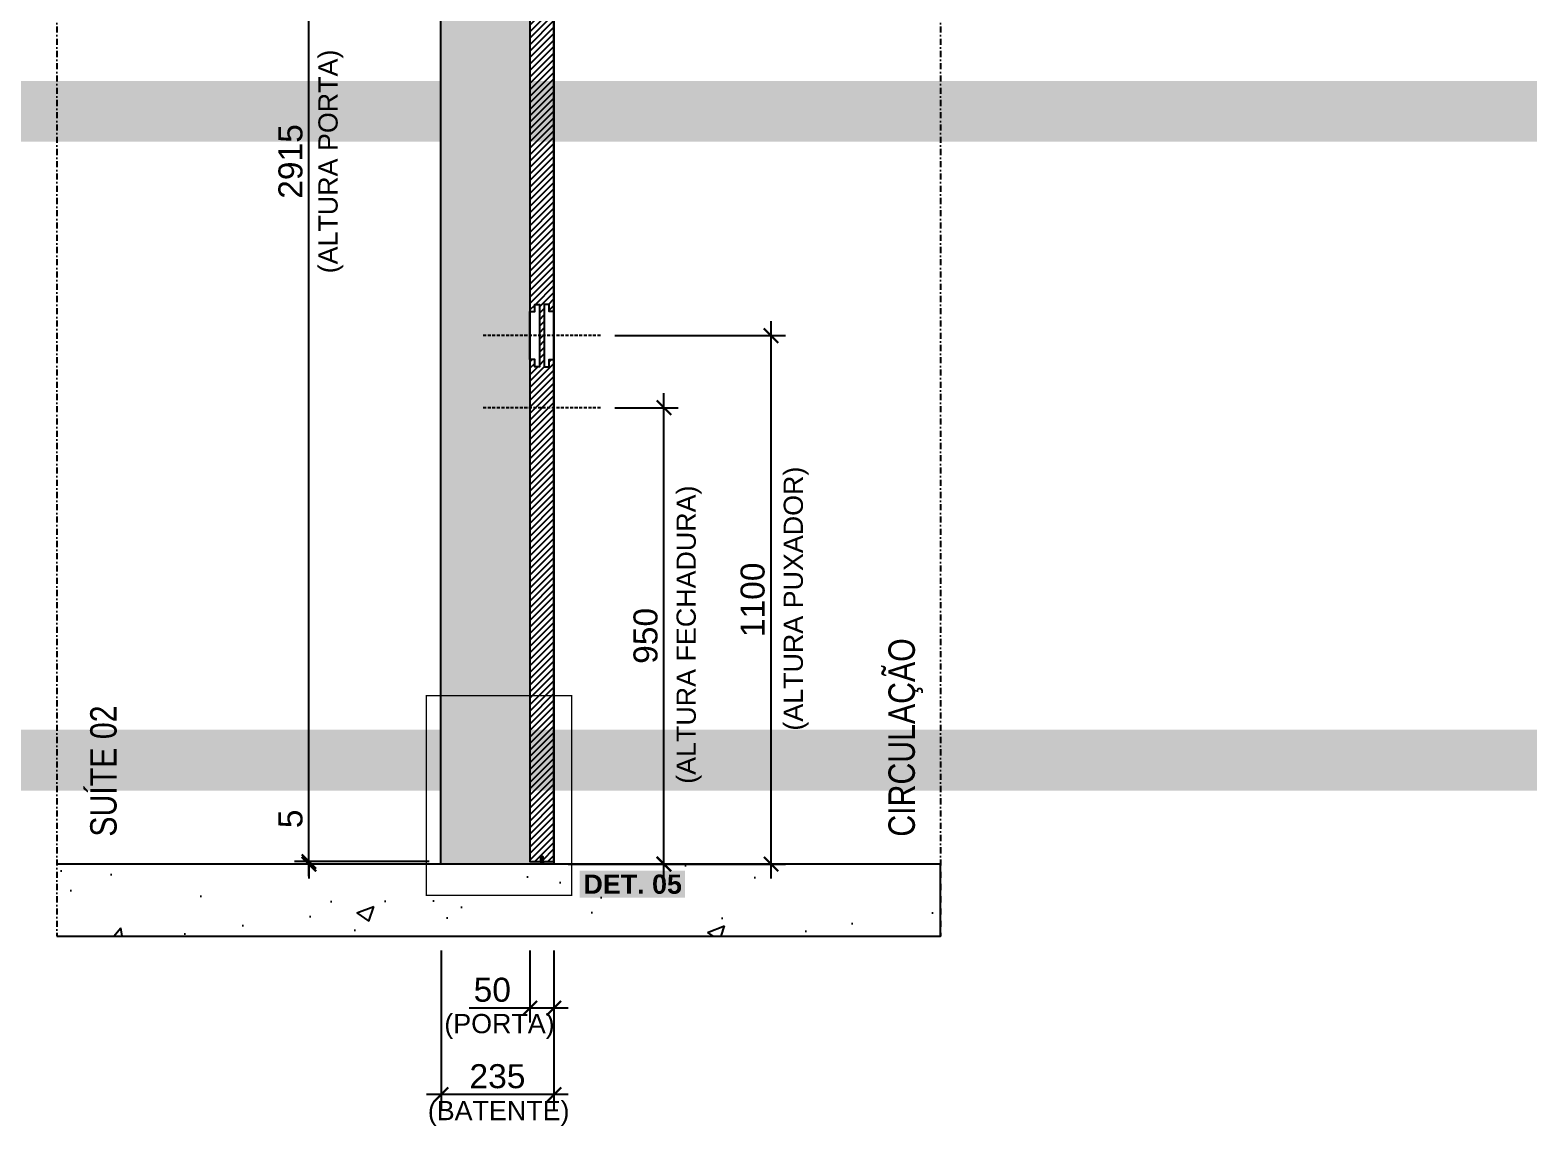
# Model space of a CAD drawing. Header units: millimetres. Extents: x -63251 to 507826, y 5339 to 217512.
# Drawn here: x 86052 to 89171, y 105675 to 107982 of the extents above; entities that cross this region are included whole.
import ezdxf
from ezdxf import colors
from ezdxf.entities.mleader import LeaderData, LeaderLine
from ezdxf.math import Vec2, Vec3

# ---------------------------------------------------------------- set-up
doc = ezdxf.new("R2010")
doc.units = ezdxf.units.MM
doc.header["$PDMODE"] = 3
doc.linetypes.add('TRAÇO 1-1', pattern=[9.525, 6.35, -3.175])
doc.linetypes.add('TRAÇO E PONTO 1-1', pattern=[25.4, 12.7, -6.35, 0, -6.35])
for name, color, linetype in [('_COMENTÁRIOS ARQ', 30, 'Continuous'), ('COTAS', 9, 'Continuous'), ('DETALHE', 10, 'Continuous'), ('FERRAGEM', 3, 'Continuous'), ('HACHURA', 21, 'Continuous'), ('MARCENARIA', 4, 'Continuous'), ('MARCENARIA . M', 4, 'Continuous'), ('PAREDE', 94, 'Continuous'), ('PROJEÇÃO', 8, 'Continuous'), ('TEXTO', 105, 'Continuous'), ('TEXTO TRAÇO PONTO', 105, 'TRAÇO E PONTO 1-1')]:
    doc.layers.add(name, color=color, linetype=linetype)
doc.styles.add('1-1', font='arial.ttf', dxfattribs={"height": 0.2})
doc.styles.add('PADRÃO', font='arial.ttf')
doc.styles.add('TITULO', font='swissck.ttf')
doc.dimstyles.new('1-20', dxfattribs={"dimscale": 20, "dimtxt": 2.5, "dimasz": 1.5, "dimexe": 1.5, "dimexo": 1.5, "dimtad": 1, "dimtxsty": 'PADRÃO', "dimblk": 'ARCHTICK', "dimcen": 2.5, "dimdle": 1.5, "dimclrd": 9, "dimclre": 9, "dimclrt": 6, "dimadec": 0, "dimazin": 0, "dimtfac": 1, "dimtmove": 0, "dimatfit": 3, "dimfxl": 1.25, "dimlwd": -1, "dimlwe": -1, "dimarcsym": 0})

# ---------------------------------------------------------------- blocks, each defined once
blk = doc.blocks.new('_ArchTick')
at = {"color": 0, "linetype": 'ByBlock', "const_width": 0.15}
blk.add_lwpolyline([(-0.5, -0.5), (0.5, 0.5)], dxfattribs=at)
blk = doc.blocks.new('*D1602')
at = {"layer": 'Defpoints', "color": 0, "transparency": 16777216}
for p in [(87240.1, 107345.7), (87595, 107345.7), (87372, 106245.7)]:
    blk.add_point(p, dxfattribs=at)
at = {"layer": 'PAREDE', "color": 9, "transparency": 16777216}
for p, q in [((87595, 106215.7), (87595, 107375.7)), ((87270.1, 107345.7), (87625, 107345.7)), ((87402, 106245.7), (87625, 106245.7))]:
    blk.add_line(p, q, dxfattribs=at)
at = {"layer": 'PAREDE', "color": 9, "transparency": 16777216, "xscale": 30, "yscale": 30, "zscale": 30}
for p, rotation in [((87595, 107345.7), 90), ((87595, 106245.7), 270)]:
    blk.add_blockref('_ArchTick', p, dxfattribs=dict(at, rotation=rotation))
at = {"layer": 'PAREDE', "color": 6, "transparency": 16777216, "insert": (87556.9, 106795.7), "char_height": 50, "attachment_point": 5, "rotation": 90, "style": 'PADRÃO'}
blk.add_mtext('1100', dxfattribs=at)
blk = doc.blocks.new('*D1603')
at = {"layer": 'Defpoints', "color": 0, "transparency": 16777216}
for p in [(87240.1, 107195.7), (87372, 107195.7), (87143, 106245.7)]:
    blk.add_point(p, dxfattribs=at)
at = {"layer": 'PAREDE', "color": 9, "transparency": 16777216}
for p, q in [((87372, 106215.7), (87372, 107225.7)), ((87270.1, 107195.7), (87402, 107195.7)), ((87173, 106245.7), (87402, 106245.7))]:
    blk.add_line(p, q, dxfattribs=at)
at = {"layer": 'PAREDE', "color": 9, "transparency": 16777216, "xscale": 30, "yscale": 30, "zscale": 30}
for p, rotation in [((87372, 107195.7), 90), ((87372, 106245.7), 270)]:
    blk.add_blockref('_ArchTick', p, dxfattribs=dict(at, rotation=rotation))
at = {"layer": 'PAREDE', "color": 6, "transparency": 16777216, "insert": (87333.9, 106720.7), "char_height": 50, "attachment_point": 5, "rotation": 90, "style": 'PADRÃO'}
blk.add_mtext('950', dxfattribs=at)
blk = doc.blocks.new('*D1604')
at = {"layer": 'Defpoints', "color": 0, "transparency": 16777216}
for p in [(86633, 109165.7), (86913, 109165.7), (86913, 106250.7)]:
    blk.add_point(p, dxfattribs=at)
at = {"layer": 'MARCENARIA . M', "color": 9, "transparency": 16777216}
for p, q in [((86633, 106220.7), (86633, 109195.7)), ((86883, 109165.7), (86603, 109165.7)), ((86883, 106250.7), (86603, 106250.7))]:
    blk.add_line(p, q, dxfattribs=at)
at = {"layer": 'MARCENARIA . M', "color": 9, "transparency": 16777216, "xscale": 30, "yscale": 30, "zscale": 30}
for p, rotation in [((86633, 109165.7), 90), ((86633, 106250.7), 270)]:
    blk.add_blockref('_ArchTick', p, dxfattribs=dict(at, rotation=rotation))
at = {"layer": 'MARCENARIA . M', "color": 6, "transparency": 16777216, "insert": (86594.9, 107708.2), "char_height": 50, "attachment_point": 5, "rotation": 90, "style": 'PADRÃO'}
blk.add_mtext('2915', dxfattribs=at)
blk = doc.blocks.new('*D1606')
at = {"layer": 'Defpoints', "color": 0, "transparency": 16777216}
for p in [(86633, 106250.7), (86913, 106250.7), (86913, 106245.7)]:
    blk.add_point(p, dxfattribs=at)
at = {"layer": 'MARCENARIA . M', "color": 9, "transparency": 16777216}
for p, q in [((86633, 106250.7), (86633, 106368.9)), ((86883, 106250.7), (86603, 106250.7)), ((86883, 106245.7), (86603, 106245.7)), ((86633, 106245.7), (86633, 106250.7)), ((86633, 106245.7), (86633, 106215.7))]:
    blk.add_line(p, q, dxfattribs=at)
at = {"layer": 'MARCENARIA . M', "color": 9, "transparency": 16777216, "xscale": 30, "yscale": 30, "zscale": 30}
for p, rotation in [((86633, 106250.7), 270), ((86633, 106245.7), 90)]:
    blk.add_blockref('_ArchTick', p, dxfattribs=dict(at, rotation=rotation))
at = {"layer": 'MARCENARIA . M', "color": 6, "transparency": 16777216, "insert": (86595, 106339.8), "char_height": 50, "attachment_point": 5, "rotation": 90, "style": 'PADRÃO'}
blk.add_mtext('5', dxfattribs=at)
blk = doc.blocks.new('*D1607')
at = {"layer": 'Defpoints', "color": 0, "transparency": 16777216}
for p in [(87093, 106095.7), (87143, 106095.7), (87093, 105945.7)]:
    blk.add_point(p, dxfattribs=at)
at = {"layer": 'PAREDE', "color": 9, "transparency": 16777216}
for p, q in [((87093, 106065.7), (87093, 105915.7)), ((87143, 106065.7), (87143, 105915.7)), ((87093, 105945.7), (86966.5, 105945.7)), ((87173, 105945.7), (87093, 105945.7))]:
    blk.add_line(p, q, dxfattribs=at)
at = {"layer": 'PAREDE', "color": 9, "transparency": 16777216, "xscale": 30, "yscale": 30, "zscale": 30, "rotation": 180}
blk.add_blockref('_ArchTick', (87093, 105945.7), dxfattribs=at)
at = {"layer": 'PAREDE', "color": 9, "transparency": 16777216, "xscale": 30, "yscale": 30, "zscale": 30}
blk.add_blockref('_ArchTick', (87143, 105945.7), dxfattribs=at)
at = {"layer": 'PAREDE', "color": 6, "transparency": 16777216, "insert": (87014.7, 105983.8), "char_height": 50, "attachment_point": 5, "style": 'PADRÃO'}
blk.add_mtext('50', dxfattribs=at)
blk = doc.blocks.new('*D1608')
at = {"layer": 'Defpoints', "color": 0, "transparency": 16777216}
for p in [(86908, 106095.7), (87143, 105945.7), (86908, 105765.7)]:
    blk.add_point(p, dxfattribs=at)
at = {"layer": 'PAREDE', "color": 9, "transparency": 16777216}
for p, q in [((86908, 106065.7), (86908, 105735.7)), ((87143, 105915.7), (87143, 105735.7)), ((87173, 105765.7), (86878, 105765.7))]:
    blk.add_line(p, q, dxfattribs=at)
at = {"layer": 'PAREDE', "color": 9, "transparency": 16777216, "xscale": 30, "yscale": 30, "zscale": 30, "rotation": 180}
blk.add_blockref('_ArchTick', (86908, 105765.7), dxfattribs=at)
at = {"layer": 'PAREDE', "color": 9, "transparency": 16777216, "xscale": 30, "yscale": 30, "zscale": 30}
blk.add_blockref('_ArchTick', (87143, 105765.7), dxfattribs=at)
at = {"layer": 'PAREDE', "color": 6, "transparency": 16777216, "insert": (87025.5, 105803.8), "char_height": 50, "attachment_point": 5, "style": 'PADRÃO'}
blk.add_mtext('235', dxfattribs=at)
blk = doc.blocks.new('ESCOVA DE VEDAÇÃO')
at = {"layer": 'FERRAGEM'}
blk.add_lwpolyline([(-1.5, -4), (1.5, -4), (2, -0.5, 0.25), (-2, -0.5)], format="xyb", close=True, dxfattribs=at)
at = {"layer": 'FERRAGEM', "color": 8}
for points in [[(-1, -4), (-3, -16)], [(-0.8, -4), (-2.3, -16)], [(-0.6, -4), (-1.6, -16)], [(-0.3, -4), (-1, -16)], [(-0.2, -4), (-0.4, -16)], [(0.1, -4), (0.3, -16)], [(0.3, -4), (1, -16)], [(0.6, -4), (1.6, -16)], [(0.8, -4), (2.3, -16)], [(1, -4), (3, -16)]]:
    blk.add_lwpolyline(points, dxfattribs=at)

msp = doc.modelspace()

# ---------------------------------------------------------------- hatches: boundary and pattern name
at = {"layer": 'HACHURA', "true_color": 0xba9673}
h = msp.add_hatch(color=33, dxfattribs=at)
h.dxf.hatch_style = 1
h.paths.add_polyline_path([(87142.956, 109193.234), (86907.956, 109193.234), (86907.956, 109183.234), (87119.456, 109183.234), (87119.456, 109189.734), (87142.956, 109189.734)])
h.paths.add_polyline_path([(87142.956, 106245.734), (86907.956, 106245.734), (86907.956, 109170.734), (87142.956, 109170.734), (87142.956, 109165.734), (87092.956, 109165.734), (87092.956, 106250.734), (87142.956, 106250.734)])
at = {"layer": 'HACHURA'}
h = msp.add_hatch(dxfattribs=at)
h.set_pattern_fill('AR-CONC', color=21, scale=2)
h.set_pattern_definition([(50, (43054, 83543.6), (364.3693, -31.8782), [38.1, -419.1]), (355, (43054, 83543.6), (-70.4868, 382.1137), [30.48, -335.2812]), (100.45144, (43084.36, 83540.95), (293.8825, 350.2355), [32.38, -356.1805]), (46.1842, (43054, 83645.2), (542.158, -84.0847), [57.15, -628.65]), (96.6356, (43099.17, 83638.2), (474.808, 494.852), [48.57, -534.271]), (351.1842, (43054, 83645.2), (474.808, 494.852), [45.72, -502.9195]), (21, (43104.8, 83619.8), (303.2288, -204.5304), [38.1, -419.1]), (326, (43104.8, 83619.8), (123.604, 368.376), [30.48, -335.28]), (71.45144, (43130.06, 83602.76), (426.8328, 163.8455), [32.38, -356.18]), (37.5, (43054, 83543.6), (6.1772, 169.11008), [0, -331.216, 0, -340.36, 0, -336.55]), (7.5, (43054, 83543.6), (133.6393, 200.36115), [0, -194.056, 0, -323.596, 0, -128.27]), (327.5, (42940.71, 83543.6), (271.1812, -11.4575), [0, -127, 0, -396.24, 0, -525.78]), (317.5, (42889.9, 83543.6), (296.2584, 50.853), [0, -165.1, 0, -263.144, 0, -373.38])])
h.paths.add_polyline_path([(86107.962, 106245.734), (86107.962, 106095.734), (87949.95, 106095.734), (87949.95, 106245.734)])
at = {"layer": 'PROJEÇÃO', "linetype": 'TRAÇO 1-1'}
h = msp.add_hatch(dxfattribs=at)
h.set_pattern_fill('ANSI31', color=8, scale=3)
h.set_pattern_definition([(45, (26840.2435, 1e-11), (-6.7351921, 6.7351921), [])])
h.paths.add_polyline_path([(87142.956, 109165.734), (87092.956, 109165.734), (87092.956, 107395.734), (87102.956, 107395.734), (87102.956, 107410.734), (87112.956, 107410.734), (87112.956, 107280.734), (87102.956, 107280.734), (87102.956, 107295.734), (87092.956, 107295.734), (87092.956, 106250.734), (87115.956, 106250.734), (87115.955, 106261.734), (87119.955, 106261.734), (87119.956, 106250.734), (87142.956, 106250.734), (87142.956, 107295.734), (87132.956, 107295.734), (87132.956, 107280.734), (87122.956, 107280.734), (87122.956, 107410.734), (87132.956, 107410.734), (87132.956, 107395.734), (87142.956, 107395.734)])

# ---------------------------------------------------------------- linework, layer by layer
at = {"layer": 'DETALHE', "linetype": 'TRAÇO 1-1', "ltscale": 0.4, "const_width": 3}
msp.add_lwpolyline([(87179.834, 106180.47), (87179.834, 106596.328), (86877.606, 106596.328), (86877.606, 106180.47)], close=True, dxfattribs=at)
at = {"layer": 'MARCENARIA'}
for points in [[(86907.956, 109190.734), (87142.956, 109190.734), (87142.956, 106245.734), (86907.956, 106245.734)], [(87142.956, 109165.734), (87092.956, 109165.734), (87092.956, 106250.734), (87115.956, 106250.734), (87115.955, 106261.734), (87119.955, 106261.734), (87119.956, 106250.734), (87142.956, 106250.734)], [(87092.956, 107295.734), (87092.956, 107395.734), (87102.956, 107395.734), (87102.956, 107410.734), (87112.956, 107410.734), (87112.956, 107280.734), (87102.956, 107280.734), (87102.956, 107295.734)], [(87142.956, 107295.734), (87142.956, 107395.734), (87132.956, 107395.734), (87132.956, 107410.734), (87122.956, 107410.734), (87122.956, 107280.734), (87132.956, 107280.734), (87132.956, 107295.734)]]:
    msp.add_lwpolyline(points, close=True, dxfattribs=at)
at = {"layer": 'PAREDE', "color": 10, "linetype": 'TRAÇO 1-1'}
for p, q in [((87240.129, 107345.734), (86995.747, 107345.734)), ((87240.129, 107195.734), (86995.747, 107195.734))]:
    msp.add_line(p, q, dxfattribs=at)
at = {"layer": 'PAREDE'}
msp.add_lwpolyline([(86107.962, 106095.734), (87947.95, 106095.734), (87947.95, 106245.734), (86107.962, 106245.734)], dxfattribs=at)
at = {"layer": 'TEXTO TRAÇO PONTO'}
for p, q in [((86107.962, 109595.734), (86107.962, 106095.734)), ((87947.95, 109595.734), (87947.95, 106095.734))]:
    msp.add_line(p, q, dxfattribs=at)

# ---------------------------------------------------------------- block references
at = {"layer": '_COMENTÁRIOS ARQ'}
msp.add_blockref('ESCOVA DE VEDAÇÃO', (87117.956, 106261.734), dxfattribs=at)

# ---------------------------------------------------------------- texts
at = {"layer": 'COTAS', "color": 6, "char_height": 40, "width": 1350, "attachment_point": 8, "rotation": 90, "style": 'PADRÃO'}
for s, insert in [('(ALTURA PORTA)', (86704.799, 107708.234)), ('(ALTURA PUXADOR)', (87673.319, 106798.234)), ('(ALTURA FECHADURA)', (87450.321, 106723.234))]:
    msp.add_mtext(s, dxfattribs=dict(at, insert=insert))
at = {"layer": 'COTAS', "color": 6, "char_height": 40, "width": 1348, "attachment_point": 2, "style": 'PADRÃO'}
for s, insert in [('(PORTA)', (87029.729, 105933.642)), ('(BATENTE)', (87027.956, 105752.567))]:
    msp.add_mtext(s, dxfattribs=dict(at, insert=insert))
at = {"layer": 'DETALHE', "color": 105, "insert": (87204.51, 106223.859), "char_height": 40, "width": 203.41444, "attachment_point": 1, "style": 'PADRÃO', "bg_fill": 1, "box_fill_scale": 1.2, "bg_fill_color": 50, "bg_fill_transparency": 0}
msp.add_mtext('{\\fArial|b1|i0|c0|p34;DET. 05}', dxfattribs=at)
at = {"layer": 'TEXTO', "color": 1, "char_height": 55, "width": 695.16158, "attachment_point": 7, "rotation": 90, "style": 'TITULO'}
for s, insert in [('\\pxql;{\\C10;CIRCULAÇÃO}', (87911.3, 106302.759)), ('\\pxql;{\\C10;SUÍTE 02}', (86233.513, 106302.759))]:
    msp.add_mtext(s, dxfattribs=dict(at, insert=insert))

# ---------------------------------------------------------------- dimensions: what is measured, and where the dimension line sits
at = {"layer": 'MARCENARIA . M', "color": 2}
for base, p1, p2, picture, middle in [((86632.956, 109165.734), (86912.956, 106250.734), (86912.956, 109165.734), '*D1604', (86594.927, 107708.234)), ((86632.956, 106250.734), (86912.956, 106245.734), (86912.956, 106250.734), '*D1606', (86595.029, 106339.81))]:
    dim = msp.add_linear_dim(base=base, p1=p1, p2=p2, angle=90, dimstyle='1-20', dxfattribs=at)
    dim.commit()
    dim.dimension.update_dxf_attribs({"geometry": picture, "text_midpoint": middle})
at = {"layer": 'PAREDE', "color": 6}
for base, p1, p2, angle, picture, middle in [((87594.974, 107345.734), (87371.976, 106245.734), (87240.129, 107345.734), 90, '*D1602', (87556.945, 106795.734)), ((87371.976, 107195.734), (87142.956, 106245.734), (87240.129, 107195.734), 90, '*D1603', (87333.947, 106720.734)), ((86907.956, 105765.734), (87142.956, 105945.734), (86907.956, 106095.734), 180, '*D1608', (87025.456, 105803.78)), ((87092.956, 105945.734), (87142.956, 106095.734), (87092.956, 106095.734), 180, '*D1607', (87014.729, 105983.763))]:
    dim = msp.add_linear_dim(base=base, p1=p1, p2=p2, angle=angle, dimstyle='1-20', dxfattribs=at)
    dim.commit()
    dim.dimension.update_dxf_attribs({"geometry": picture, "text_midpoint": middle})

# ---------------------------------------------------------------- next in the draw order: leaders
at = {"layer": 'COTAS'}
ml = msp.add_multileader_mtext('Standard', dxfattribs=at)
ml.set_content('{\\fArial|b1|i0|c0|p34;\\C10;ATENÇÃO PARKET!\\P}PAINÉIS E PORTA RIPADOS EM {\\fArial|b1|i0|c0|p34;CABREUVA BRANCA PREMIUM 18*5+5*900 À 2200mm}', color=105, style='1-1')
ml.set_leader_properties(color=256, linetype='ByLayer', lineweight=-1)
ml.build(insert=Vec2(0, 0))
ml.multileader.update_dxf_attribs({"text_left_attachment_type": 2, "text_right_attachment_type": 2, "dogleg_length": 0.36, "arrow_head_size": 15, "scale": 200})
ctx = ml.context
ctx.base_point, ctx.scale, ctx.char_height, ctx.arrow_head_size, ctx.landing_gap_size, ctx.plane_origin = Vec3(154614.805, 108607.165), 200, 40, 15, 10, Vec3(155324.415, 108224.336)
ctx.left_attachment, ctx.right_attachment, ctx.text_align_type = 2, 2, 2
notes = []
notes.append((ctx, [(0, (1, 1, 0), (155626.214, 108607.165), (-1, 0), 144.288, [(1, [(155626.214, 107329.676), (156629.431, 107329.675)], 0, [])])]))
ctx.mtext.insert, ctx.mtext.rotation, ctx.mtext.width, ctx.mtext.alignment, ctx.mtext.flow_direction = Vec3(155471.926, 108742.718), 6.28318531, 858.66662, 3, 5
ctx.mtext.has_bg_fill, ctx.mtext.bg_color, ctx.mtext.bg_scale_factor, ctx.mtext.bg_transparency, ctx.mtext.use_window_bg_color = 1, -1023410095, 1.25, 0, 0
ml = msp.add_multileader_mtext('Standard', dxfattribs=at)
ml.set_content('{\\fArial|b1|i0|c0|p34;\\C10;ATENÇÃO PARKET!\\P}PAINÉIS RIPADOS EM {\\fArial|b1|i0|c0|p34;CABREUVA BRANCA PREMIUM 18*5+5*900 À 2200mm}', color=105, style='1-1')
ml.set_leader_properties(color=256, linetype='ByLayer', lineweight=-1)
ml.build(insert=Vec2(0, 0))
ml.multileader.update_dxf_attribs({"text_left_attachment_type": 2, "text_right_attachment_type": 2, "dogleg_length": 0.36, "arrow_head_size": 15, "scale": 200})
ctx = ml.context
ctx.base_point, ctx.scale, ctx.char_height, ctx.arrow_head_size, ctx.landing_gap_size, ctx.plane_origin = Vec3(153743.103, 106379.695), 200, 40, 15, 10, Vec3(153629.766, 106144.891)
ctx.left_attachment, ctx.right_attachment, ctx.text_align_type = 2, 2, 2
notes.append((ctx, [(0, (1, 1, 0), (154754.512, 106379.695), (-1, 0), 144.288, [(0, [(155549.301, 105905.676), (154754.512, 105320.968)], 0, [])])]))
ctx.mtext.insert, ctx.mtext.rotation, ctx.mtext.width, ctx.mtext.alignment, ctx.mtext.flow_direction = Vec3(154600.224, 106515.248), 6.28318531, 858.66662, 3, 5
ctx.mtext.has_bg_fill, ctx.mtext.bg_color, ctx.mtext.bg_scale_factor, ctx.mtext.bg_transparency, ctx.mtext.use_window_bg_color = 1, -1023410095, 1.25, 0, 0
for ctx, leaders in notes:
    for number, flags, end, landing, length, lines in leaders:
        leader = LeaderData()
        leader.index, (leader.has_last_leader_line, leader.has_dogleg_vector, leader.attachment_direction) = number, flags
        leader.last_leader_point, leader.dogleg_vector, leader.dogleg_length = Vec3(end), Vec3(landing), length
        for number, points, colour, breaks in lines:
            line = LeaderLine()
            line.index, line.vertices, line.color, line.breaks = number, Vec3.list(points), colors.encode_raw_color(colour), breaks
            leader.lines.append(line)
        ctx.leaders.append(leader)

# ---------------------------------------------------------------- next in the draw order: leaders
ml = msp.add_multileader_mtext('Standard', dxfattribs=at)
ml.set_content('{\\fArial|b1|i0|c0|p34;\\C10;ATENÇÃO PARKET!\\P}PAINÉIS E PORTA RIPADOS EM {\\fArial|b1|i0|c0|p34;CABREUVA BRANCA PREMIUM 18*5+5*900 À 2200mm}', color=105, style='1-1')
ml.set_leader_properties(color=256, linetype='ByLayer', lineweight=-1)
ml.build(insert=Vec2(0, 0))
ml.multileader.update_dxf_attribs({"text_left_attachment_type": 2, "text_right_attachment_type": 2, "dogleg_length": 0.36, "arrow_head_size": 15, "scale": 200})
ctx = ml.context
ctx.base_point, ctx.scale, ctx.char_height, ctx.arrow_head_size, ctx.landing_gap_size, ctx.plane_origin = Vec3(239512.606, 107730.417), 200, 40, 15, 10, Vec3(240222.217, 107347.587)
ctx.left_attachment, ctx.right_attachment, ctx.text_align_type = 2, 2, 2
notes = []
notes.append((ctx, [(0, (1, 1, 0), (240524.016, 107730.417), (-1, 0), 144.288, [(1, [(240524.016, 106452.927), (241527.233, 106452.926)], 0, [])])]))
ctx.mtext.insert, ctx.mtext.rotation, ctx.mtext.width, ctx.mtext.alignment, ctx.mtext.flow_direction = Vec3(240369.728, 107865.969), 6.28318531, 858.66662, 3, 5
ctx.mtext.has_bg_fill, ctx.mtext.bg_color, ctx.mtext.bg_scale_factor, ctx.mtext.bg_transparency, ctx.mtext.use_window_bg_color = 1, -1023410095, 1.25, 0, 0
for ctx, leaders in notes:
    for number, flags, end, landing, length, lines in leaders:
        leader = LeaderData()
        leader.index, (leader.has_last_leader_line, leader.has_dogleg_vector, leader.attachment_direction) = number, flags
        leader.last_leader_point, leader.dogleg_vector, leader.dogleg_length = Vec3(end), Vec3(landing), length
        for number, points, colour, breaks in lines:
            line = LeaderLine()
            line.index, line.vertices, line.color, line.breaks = number, Vec3.list(points), colors.encode_raw_color(colour), breaks
            leader.lines.append(line)
        ctx.leaders.append(leader)

doc.saveas('drawing.dxf')
